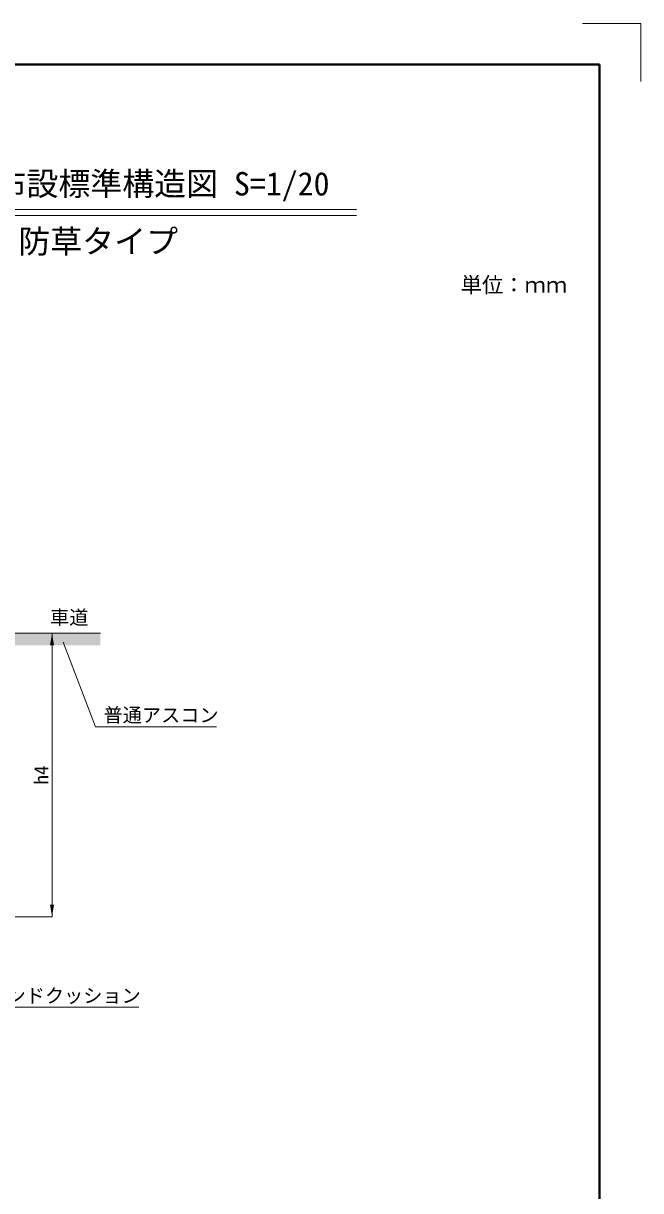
# Model space of a CAD drawing. Units: millimetres at full size; details may follow other scales. Extents: x 77586 to 117720, y -503 to 5664.
# Drawn here: x 84591 to 86093, y 2499 to 5337 of the extents above; entities that cross this region are included whole.
import ezdxf
from ezdxf.enums import TextEntityAlignment as Align

# ---------------------------------------------------------------- set-up
doc = ezdxf.new("R2010")
doc.units = ezdxf.units.MM
doc.header["$LTSCALE"] = 40
for name, color, linetype, lineweight in [('Defpoints_3', 8, 'Continuous', 0), ('図枠', 7, 'Continuous', 5), ('寸法線', 7, 'Continuous', 9), ('引出線', 4, 'Continuous', 9), ('舗装・基礎', 3, 'Continuous', 13)]:
    doc.layers.add(name, color=color, linetype=linetype, lineweight=lineweight)
doc.layers.add('ハッチング_舗装', color=7, linetype='Continuous')
doc.layers.add('文字', color=7, linetype='Continuous')
doc.styles.add('ＭＳ ゴシック', font='')
doc.styles.get('ＭＳ ゴシック').set_extended_font_data('MS Gothic')

# ---------------------------------------------------------------- blocks, each defined once
blk = doc.blocks.new('filled_arrow')
at = {"color": 0, "linetype": 'Continuous', "lineweight": -2}
blk.add_solid([(7.5, 1.25), (0, 0), (7.5, -1.25)], dxfattribs=at)

msp = doc.modelspace()

# ---------------------------------------------------------------- hatches: boundary and pattern name
at = {"layer": 'ハッチング_舗装'}
msp.add_hatch(color=256, dxfattribs=at).paths.add_polyline_path([(84262.67, 3854.25), (84262.67, 3824.25), (84778.39, 3824.25), (84778.39, 3854.25)])

# ---------------------------------------------------------------- linework, layer by layer
at = {"layer": 'Defpoints_3', "color": 1, "lineweight": 13}
for q in [(85951.25, 5336.79), (86092.67, 5195.37)]:
    msp.add_line((86092.67, 5336.79), q, dxfattribs=at)
at = {"layer": '図枠', "lineweight": 40}
for p, q in [((85992.67, 5236.79), (82232.67, 5236.79)), ((85992.67, -263.21), (85992.67, 5236.79))]:
    msp.add_line(p, q, dxfattribs=at)
at = {"layer": '図枠', "lineweight": 13}
for p, q in [((82823.62, 4884.29), (85401.72, 4884.29)), ((82823.62, 4869.29), (85401.72, 4869.29))]:
    msp.add_line(p, q, dxfattribs=at)
at = {"layer": '寸法線'}
for p in [(84660.69, 3854.25), (84347.67, 3164.25)]:
    msp.add_line(p, (84660.69, 3164.25), dxfattribs=at)
at = {"layer": '引出線'}
msp.add_lwpolyline([(84687.71, 3832.1), (84766.04, 3626.86), (85060.88, 3626.86)], dxfattribs=at)
at = {"layer": '引出線', "lineweight": 13}
msp.add_lwpolyline([(84327.67, 3144.25), (84483.5, 2944.64), (84871.72, 2944.64)], dxfattribs=at)
at = {"layer": '舗装・基礎'}
msp.add_line((84262.67, 3854.25), (84778.39, 3854.25), dxfattribs=at)

# ---------------------------------------------------------------- block references
at = {"layer": '寸法線', "xscale": 4, "yscale": 4}
for p, rotation in [((84660.69, 3854.25), 270), ((84660.69, 3164.25), 90)]:
    msp.add_blockref('filled_arrow', p, dxfattribs=dict(at, rotation=rotation))
at = {"layer": '引出線', "xscale": 0.2, "yscale": 0.2, "rotation": 290.9}
msp.add_blockref('filled_arrow', (84687.71, 3832.1), dxfattribs=at)

# ---------------------------------------------------------------- texts
at = {"layer": '図枠', "style": 'ＭＳ ゴシック'}
for s, height, p in [('都市型側溝 集水桝 基本防草タイプ ３００型 布設標準構造図 S=1/20', 56.96, (84112.67, 4946.79)), ('都市型側溝 中央分離帯用ブロックＣ 防草タイプ', 56.96, (84112.67, 4806.79)), ('単位：ｍｍ', 37.98, (85784.33, 4701.05))]:
    msp.add_text(s, height=height, dxfattribs=at).set_placement(p, align=Align.MIDDLE_CENTER)
at = {"layer": '寸法線', "style": 'ＭＳ ゴシック'}
msp.add_text('h4', height=34.18, rotation=90, dxfattribs=at).set_placement((84634.69, 3509.25), align=Align.MIDDLE_CENTER)
at = {"layer": '引出線', "style": 'ＭＳ ゴシック'}
for s, p in [('普通アスコン', (84786.04, 3672.07)), ('サンドクッション', (84503.5, 2990.03))]:
    msp.add_text(s, height=34.18, dxfattribs=at).set_placement(p, align=Align.TOP_LEFT)
at = {"layer": '文字', "style": 'ＭＳ ゴシック'}
msp.add_text('車道', height=34.18, dxfattribs=at).set_placement((84702.58, 3892.41), align=Align.MIDDLE_CENTER)

doc.saveas('drawing.dxf')
